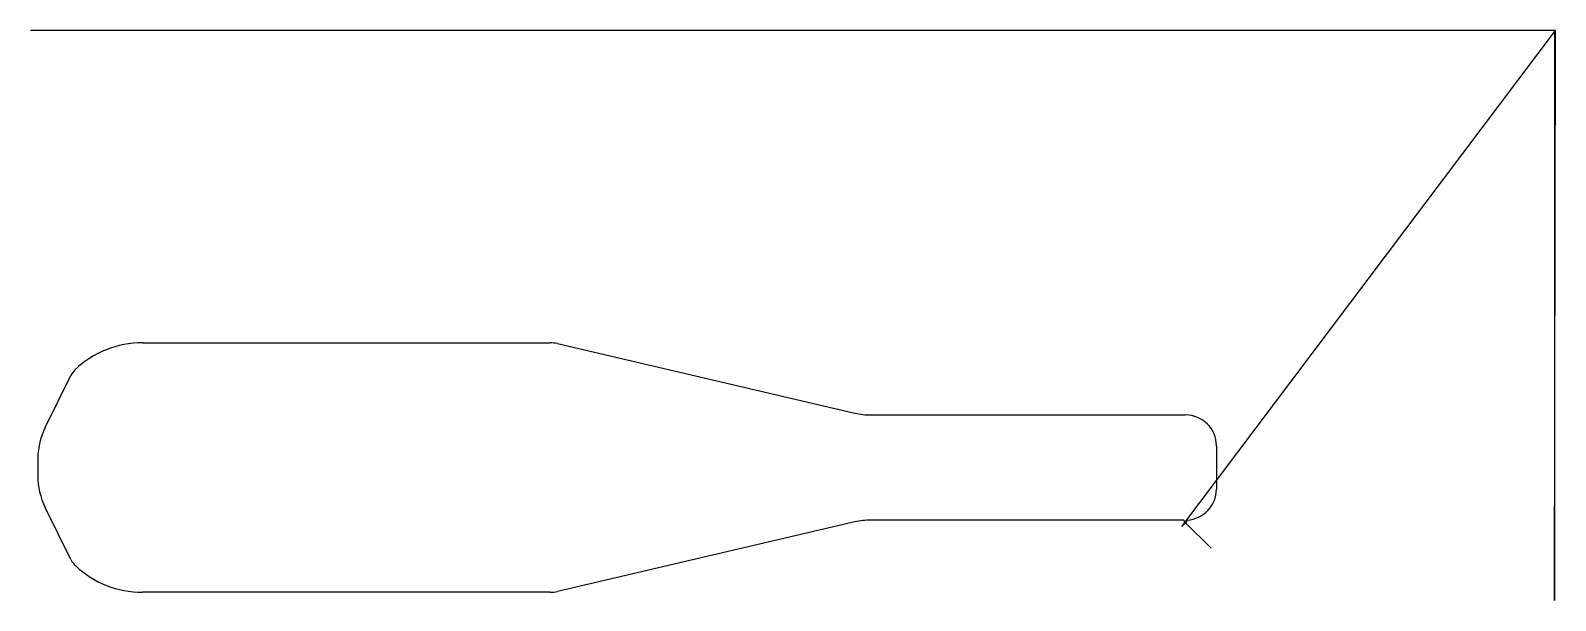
# Model space of a CAD drawing. Header units: metres. Extents: x 204 to 1685, y 0 to 553.
import ezdxf

# ---------------------------------------------------------------- set-up
doc = ezdxf.new("R2010")
doc.units = ezdxf.units.M

msp = doc.modelspace()

# ---------------------------------------------------------------- linework, layer by layer
at = {"layer": 'TOOL_0'}
for p, q in [((204.869, 552.896), (203.869, 552.896)), ((1683.666, 552.896), (204.869, 552.896)), ((1321.926, 71.833), (1684.666, 552.896)), ((1684.666, 552.896), (1683.666, 552.896)), ((1683.666, 552.896), (1683.666, -0.002)), ((1683.666, -0.002), (1684.666, 552.896)), ((1684.666, 552.896), (1683.666, 552.896)), ((312.485, 249.95), (708.476, 249.95)), ((715.52, 249.139), (1004.309, 181.755)), ((218.163, 167.741), (243.1, 218.247)), ((1019.987, 179.95), (1325.429, 179.95)), ((1355.429, 149.95), (1355.429, 107.95)), ((243.098, 39.654), (218.162, 90.16)), ((1004.307, 76.146), (715.518, 8.762)), ((1323.927, 77.951), (1019.986, 77.951)), ((1325.462, 75.369), (1321.926, 71.833)), ((1325.459, 75.37), (1323.927, 77.951)), ((1350.208, 50.622), (1325.459, 75.37)), ((1326.929, 77.988), (1325.462, 75.369)), ((708.474, 7.951), (312.483, 7.951))]:
    msp.add_line(p, q, dxfattribs=at)
for centre, radius, start, end in [((312.538, 154.857), 95.093, 90.031934, 133.500993), ((708.327, 217.652), 32.298, 77.131965, 89.73568), ((263.04, 208.257), 22.303, 135.697587, 153.388993), ((1019.988, 248.95), 69, 256.865843, 269.99917), ((1325.429, 149.95), 30, 0, 90), ((281.309, 136.658), 70.382, 153.791734, 178.611057), ((961.274, 128.95), 750.386, 179.281174, 180.595581), ((280.929, 121.15), 70.001, 180, 206.276971), ((1325.429, 107.95), 30, 272.866029, 0), ((1019.986, 8.951), 69, 90, 103.134157), ((261.116, 48.495), 20.07, 206.136078, 228.350814), ((312.461, 102.611), 94.66, 226.896377, 270.013316), ((708.324, 40.249), 32.298, 270.266094, 282.869764)]:
    msp.add_arc(centre, radius, start, end, dxfattribs=at)

doc.saveas('drawing.dxf')
